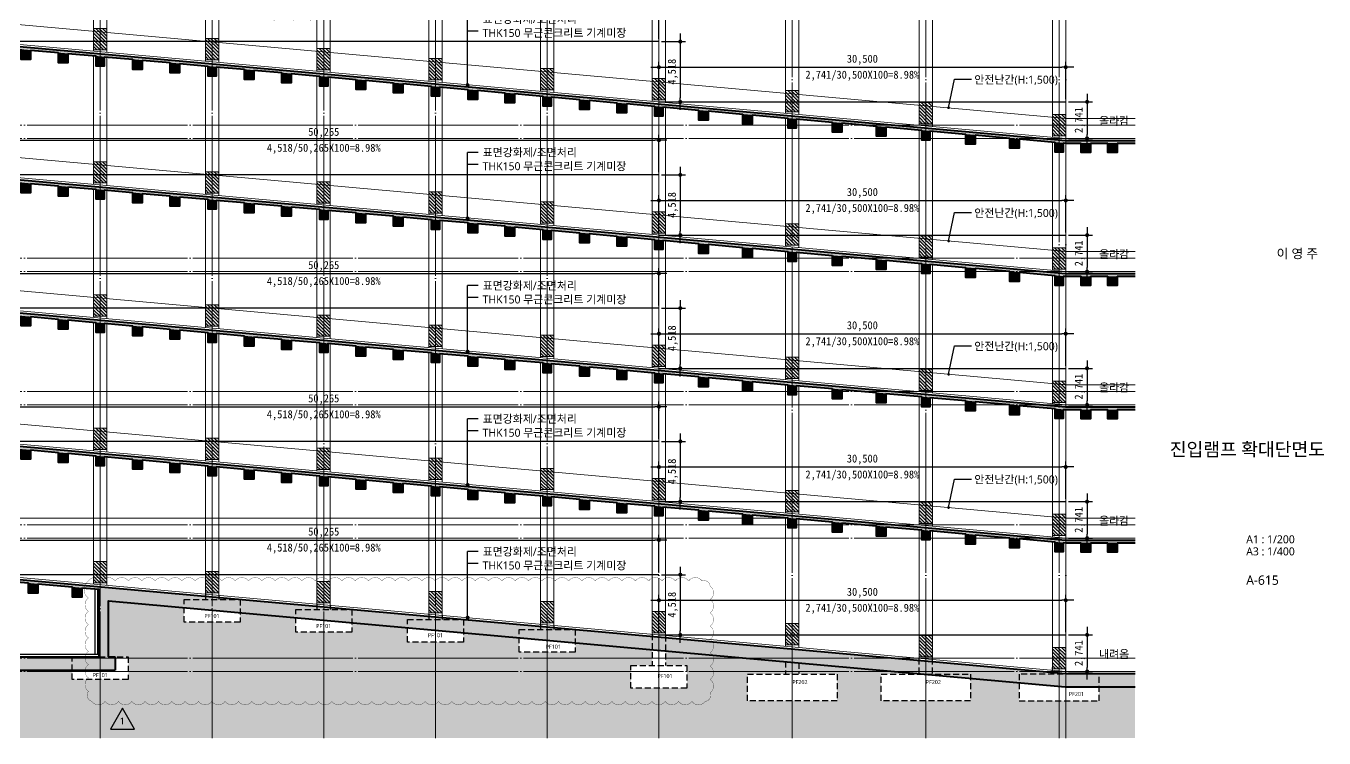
# Model space of a CAD drawing. Header units: millimetres. Extents: x 2292510 to 2787134, y 32296 to 526467.
# Drawn here: x 2521108 to 2618433, y 32296 to 85732 of the extents above; entities that cross this region are included whole.
import ezdxf
from ezdxf.enums import TextEntityAlignment as Align

# ---------------------------------------------------------------- set-up
doc = ezdxf.new("R2010")
doc.units = ezdxf.units.MM
doc.header["$LTSCALE"] = 200
doc.header["$MEASUREMENT"] = 0
doc.linetypes.add('CEN', pattern=[62, 60, -1, 0, -1])
doc.linetypes.add('HIDDEN', pattern=[0.375, 0.25, -0.125])
doc.layers.get('0').update_dxf_attribs({"linetype": 'CONTINUOUS'})
for name, color, linetype, lineweight in [('A-AXIS-LINE', 1, 'CEN', 15), ('A-BORD-TEXT', 3, 'CONTINUOUS', 25), ('A-CONC-LIN1', 2, 'CONTINUOUS', 40), ('A-CONC-LIN2', 7, 'CONTINUOUS', 25), ('A-DEGN-LINE', 4, 'CONTINUOUS', 25), ('A-DIMS', 7, 'CONTINUOUS', 25), ('A-ELEV-LIN3', 8, 'CONTINUOUS', 18), ('A-MKXS-LEAD', 7, 'CONTINUOUS', 25), ('A-MKXS-TEXT1', 3, 'CONTINUOUS', 25), ('A-WAXM-BLOC', 3, 'CONTINUOUS', 25), ('A-XXXX-FIN2', 6, 'CONTINUOUS', 20), ('A-XXXX-SYMB', 7, 'CONTINUOUS', 25), ('REV-202205', 20, 'CONTINUOUS', 25)]:
    doc.layers.add(name, color=color, linetype=linetype, lineweight=lineweight)
doc.layers.add('A-CONC-SOLD', color=252, linetype='CEN')
doc.layers.add('A-XXXX-SOLD', color=252, linetype='CONTINUOUS')
doc.layers.add('Defpoint', color=181, linetype='CONTINUOUS', plot=False)
doc.styles.add('HY울릉도L', font='')
doc.styles.add('돋움', font='')
doc.styles.add('돋움체', font='')
doc.styles.add('맑은고딕', font='malgun.ttf')
doc.styles.get('HY울릉도L').set_extended_font_data('HYwulM')
doc.styles.get('돋움').set_extended_font_data('DotumChe')
doc.styles.get('돋움체').set_extended_font_data('DotumChe')
doc.dimstyles.new('CDIM', dxfattribs={"dimtxt": 3, "dimasz": 1.5, "dimexe": 2, "dimexo": 1, "dimgap": 1, "dimtad": 1, "dimdec": 0, "dimrnd": 0.5, "dimzin": 0, "dimdsep": 32, "dimlunit": 6, "dimtxsty": 'HY울릉도L', "dimblk1": '_CIDOT', "dimblk2": '_CIDOT', "dimsah": 1, "dimcen": 5.5, "dimclrd": 2, "dimclre": 2, "dimclrt": 7, "dimadec": 0, "dimazin": 0, "dimtfac": 1, "dimtdec": 0, "dimtix": 1, "dimtmove": 2, "dimatfit": 1, "dimldrblk": '_CIDOT', "dimfxl": 1, "dimtolj": 1, "dimtzin": 0, "dimlwd": -1, "dimarcsym": 0})

# ---------------------------------------------------------------- blocks, each defined once
blk = doc.blocks.new('axis')
at = {"layer": 'A-AXIS-LINE'}
for p, q in [((2232679.5, 128585.5), (2232679.5, 32295.5)), ((2241057, 128585.5), (2241057, 32295.5)), ((2249434.5, 128585.5), (2249434.5, 32295.5)), ((2257812, 128585.5), (2257812, 32295.5)), ((2266189.5, 128585.5), (2266189.5, 32295.5)), ((2274567, 32295.5), (2274567, 128585.5)), ((2284567, 32295.5), (2284567, 128585.5)), ((2294567, 32295.5), (2294567, 128585.5)), ((2304567, 32295.5), (2304567, 128585.5)), ((2305067, 32295.5), (2305067, 128585.5)), ((2177609.5, 78295.5), (2310259.5, 78295.5)), ((2177609.5, 77295.5), (2310259.5, 77295.5)), ((2177609.5, 68295.5), (2310259.5, 68295.5)), ((2177609.5, 67295.5), (2310259.5, 67295.5)), ((2177609.5, 58295.5), (2310259.5, 58295.5)), ((2177609.5, 57295.5), (2310259.5, 57295.5)), ((2177609.5, 48295.5), (2310259.5, 48295.5)), ((2177609.5, 47295.5), (2310259.5, 47295.5)), ((2177609.5, 38295.5), (2310259.5, 38295.5)), ((2177609.5, 37295.5), (2310259.5, 37295.5))]:
    blk.add_line(p, q, dxfattribs=at)
blk = doc.blocks.new('_CIDOT')
at = {"color": 0, "linetype": 'ByBlock'}
blk.add_line((2, 0), (-1, 0), dxfattribs=at)
at = {"color": 0, "linetype": 'ByBlock', "const_width": 0.5}
blk.add_lwpolyline([(-0.25, 0, 1), (0.25, 0, 1)], format="xyb", close=True, dxfattribs=at)
blk = doc.blocks.new('*D293')
at = {"layer": 'A-DIMS', "lineweight": -2, "transparency": 16777216}
for p, q in [((2269067, 49399), (2269067, 52199)), ((2299567, 49399), (2299567, 52199))]:
    blk.add_line(p, q, dxfattribs=at)
at = {"layer": 'A-DIMS', "transparency": 16777216}
blk.add_line((2269367, 51799), (2299267, 51799), dxfattribs=at)
at = {"layer": 'A-DIMS', "transparency": 16777216, "xscale": 300, "yscale": 300, "zscale": 300, "rotation": 180}
blk.add_blockref('_CIDOT', (2269067, 51799), dxfattribs=at)
at = {"layer": 'A-DIMS', "transparency": 16777216, "xscale": 300, "yscale": 300, "zscale": 300}
blk.add_blockref('_CIDOT', (2299567, 51799), dxfattribs=at)
at = {"layer": 'A-DIMS', "color": 3, "transparency": 16777216, "insert": (2284317, 52356), "char_height": 600, "attachment_point": 5, "style": '돋움'}
blk.add_mtext('\\A1;30,500', dxfattribs=at)
blk = doc.blocks.new('*D294')
at = {"layer": 'A-DIMS', "lineweight": -2, "transparency": 16777216}
for p, q in [((2299767, 49199), (2301567, 49199)), ((2299767, 46458), (2301567, 46458))]:
    blk.add_line(p, q, dxfattribs=at)
at = {"layer": 'A-DIMS', "transparency": 16777216}
blk.add_line((2301167, 48899), (2301167, 46758), dxfattribs=at)
at = {"layer": 'A-DIMS', "transparency": 16777216, "xscale": 300, "yscale": 300, "zscale": 300}
for p, rotation in [((2301167, 49199), 90), ((2301167, 46458), 270)]:
    blk.add_blockref('_CIDOT', p, dxfattribs=dict(at, rotation=rotation))
at = {"layer": 'A-DIMS', "color": 3, "transparency": 16777216, "insert": (2300610, 47829), "char_height": 600, "attachment_point": 5, "rotation": 90, "style": '돋움'}
blk.add_mtext('\\A1;2,741', dxfattribs=at)
blk = doc.blocks.new('*D295')
at = {"layer": 'A-DIMS', "lineweight": -2, "transparency": 16777216}
for p, q in [((2218802, 53917), (2218802, 56717)), ((2269067, 53917), (2269067, 56717))]:
    blk.add_line(p, q, dxfattribs=at)
at = {"layer": 'A-DIMS', "transparency": 16777216}
blk.add_line((2219102, 56317), (2268767, 56317), dxfattribs=at)
at = {"layer": 'A-DIMS', "transparency": 16777216, "xscale": 300, "yscale": 300, "zscale": 300, "rotation": 180}
blk.add_blockref('_CIDOT', (2218802, 56317), dxfattribs=at)
at = {"layer": 'A-DIMS', "transparency": 16777216, "xscale": 300, "yscale": 300, "zscale": 300}
blk.add_blockref('_CIDOT', (2269067, 56317), dxfattribs=at)
at = {"layer": 'A-DIMS', "color": 3, "transparency": 16777216, "insert": (2243935, 56874), "char_height": 600, "attachment_point": 5, "style": '돋움'}
blk.add_mtext('\\A1;50,265', dxfattribs=at)
blk = doc.blocks.new('*D296')
at = {"layer": 'A-DIMS', "lineweight": -2, "transparency": 16777216}
for p, q in [((2269267, 53717), (2271067, 53717)), ((2269267, 49199), (2271067, 49199))]:
    blk.add_line(p, q, dxfattribs=at)
at = {"layer": 'A-DIMS', "transparency": 16777216}
blk.add_line((2270667, 53417), (2270667, 49499), dxfattribs=at)
at = {"layer": 'A-DIMS', "transparency": 16777216, "xscale": 300, "yscale": 300, "zscale": 300}
for p, rotation in [((2270667, 53717), 90), ((2270667, 49199), 270)]:
    blk.add_blockref('_CIDOT', p, dxfattribs=dict(at, rotation=rotation))
at = {"layer": 'A-DIMS', "color": 3, "transparency": 16777216, "insert": (2270110, 51458), "char_height": 600, "attachment_point": 5, "rotation": 90, "style": '돋움'}
blk.add_mtext('\\A1;4,518', dxfattribs=at)
blk = doc.blocks.new('안전페인트2')
at = {"layer": 'A-ELEV-LIN3'}
h = blk.add_hatch(color=256, dxfattribs=at)
h.dxf.hatch_style = 1
h.paths.add_polyline_path([(1000, 1373), (1000, 1627), (927, 1700), (673, 1700)])
h.paths.add_polyline_path([(1000, 864), (1000, 1118), (418, 1700), (164, 1700)])
h.paths.add_polyline_path([(1000, 355), (1000, 609), (109, 1500), (0, 1609), (0, 1355)])
h.paths.add_polyline_path([(745, 100), (1000, 100), (0, 1100), (0, 845)])
h.paths.add_polyline_path([(236, 100), (491, 100), (0, 591), (0, 336)])
blk.add_lwpolyline([(1000, 1700), (0, 1700), (0, 100), (1000, 100)], close=True, dxfattribs=at)
for points in [[(1000, 609), (0, 1609)], [(1000, 355), (0, 1355)], [(1000, 100), (0, 1100)], [(1000, 864), (164, 1700)], [(1000, 1118), (418, 1700)], [(1000, 1373), (673, 1700)], [(1000, 1627), (927, 1700)], [(745, 100), (0, 845)], [(491, 100), (0, 591)], [(236, 100), (0, 336)]]:
    blk.add_lwpolyline(points, dxfattribs=at)
blk = doc.blocks.new('raG1_600X900')
at = {"layer": 'A-CONC-SOLD'}
h = blk.add_hatch(color=256, dxfattribs=at)
h.dxf.hatch_style = 1
h.paths.add_polyline_path([(300, -201), (300, -900), (-300, -900), (-300, -147)])
at = {"layer": 'A-CONC-LIN1'}
blk.add_lwpolyline([(300, -201), (300, -900), (-300, -900), (-300, -147)], dxfattribs=at)
blk = doc.blocks.new('raB1_700X900')
at = {"layer": 'A-CONC-SOLD'}
h = blk.add_hatch(color=256, dxfattribs=at)
h.dxf.hatch_style = 1
h.paths.add_polyline_path([(350, -201), (350, -900), (-350, -900), (-350, -138)])
at = {"layer": 'A-CONC-LIN1'}
blk.add_lwpolyline([(350, -201), (350, -900), (-350, -900), (-350, -138)], dxfattribs=at)
blk = doc.blocks.new('raB2_700X900')
at = {"layer": 'A-CONC-SOLD'}
h = blk.add_hatch(color=256, dxfattribs=at)
h.dxf.hatch_style = 1
h.paths.add_polyline_path([(350, -200), (350, -900), (-350, -900), (-350, -200)])
at = {"layer": 'A-CONC-LIN1'}
blk.add_lwpolyline([(350, -200), (350, -900), (-350, -900), (-350, -200)], dxfattribs=at)
blk = doc.blocks.new('*D287')
at = {"layer": 'A-DIMS', "lineweight": -2, "transparency": 16777216}
for p, q in [((2269067, 49399), (2269067, 52199)), ((2299567, 49399), (2299567, 52199))]:
    blk.add_line(p, q, dxfattribs=at)
at = {"layer": 'A-DIMS', "transparency": 16777216}
blk.add_line((2269367, 51799), (2299267, 51799), dxfattribs=at)
at = {"layer": 'A-DIMS', "transparency": 16777216, "xscale": 300, "yscale": 300, "zscale": 300, "rotation": 180}
blk.add_blockref('_CIDOT', (2269067, 51799), dxfattribs=at)
at = {"layer": 'A-DIMS', "transparency": 16777216, "xscale": 300, "yscale": 300, "zscale": 300}
blk.add_blockref('_CIDOT', (2299567, 51799), dxfattribs=at)
at = {"layer": 'A-DIMS', "color": 3, "transparency": 16777216, "insert": (2284317, 52356), "char_height": 600, "attachment_point": 5, "style": '돋움'}
blk.add_mtext('\\A1;30,500', dxfattribs=at)
blk = doc.blocks.new('*D288')
at = {"layer": 'A-DIMS', "lineweight": -2, "transparency": 16777216}
for p, q in [((2299767, 49199), (2301567, 49199)), ((2299767, 46458), (2301567, 46458))]:
    blk.add_line(p, q, dxfattribs=at)
at = {"layer": 'A-DIMS', "transparency": 16777216}
blk.add_line((2301167, 48899), (2301167, 46758), dxfattribs=at)
at = {"layer": 'A-DIMS', "transparency": 16777216, "xscale": 300, "yscale": 300, "zscale": 300}
for p, rotation in [((2301167, 49199), 90), ((2301167, 46458), 270)]:
    blk.add_blockref('_CIDOT', p, dxfattribs=dict(at, rotation=rotation))
at = {"layer": 'A-DIMS', "color": 3, "transparency": 16777216, "insert": (2300610, 47829), "char_height": 600, "attachment_point": 5, "rotation": 90, "style": '돋움'}
blk.add_mtext('\\A1;2,741', dxfattribs=at)
blk = doc.blocks.new('*D289')
at = {"layer": 'A-DIMS', "lineweight": -2, "transparency": 16777216}
for p, q in [((2218802, 53917), (2218802, 56717)), ((2269067, 53917), (2269067, 56717))]:
    blk.add_line(p, q, dxfattribs=at)
at = {"layer": 'A-DIMS', "transparency": 16777216}
blk.add_line((2219102, 56317), (2268767, 56317), dxfattribs=at)
at = {"layer": 'A-DIMS', "transparency": 16777216, "xscale": 300, "yscale": 300, "zscale": 300, "rotation": 180}
blk.add_blockref('_CIDOT', (2218802, 56317), dxfattribs=at)
at = {"layer": 'A-DIMS', "transparency": 16777216, "xscale": 300, "yscale": 300, "zscale": 300}
blk.add_blockref('_CIDOT', (2269067, 56317), dxfattribs=at)
at = {"layer": 'A-DIMS', "color": 3, "transparency": 16777216, "insert": (2243935, 56874), "char_height": 600, "attachment_point": 5, "style": '돋움'}
blk.add_mtext('\\A1;50,265', dxfattribs=at)
blk = doc.blocks.new('*D290')
at = {"layer": 'A-DIMS', "lineweight": -2, "transparency": 16777216}
for p, q in [((2269267, 53717), (2271067, 53717)), ((2269267, 49199), (2271067, 49199))]:
    blk.add_line(p, q, dxfattribs=at)
at = {"layer": 'A-DIMS', "transparency": 16777216}
blk.add_line((2270667, 53417), (2270667, 49499), dxfattribs=at)
at = {"layer": 'A-DIMS', "transparency": 16777216, "xscale": 300, "yscale": 300, "zscale": 300}
for p, rotation in [((2270667, 53717), 90), ((2270667, 49199), 270)]:
    blk.add_blockref('_CIDOT', p, dxfattribs=dict(at, rotation=rotation))
at = {"layer": 'A-DIMS', "color": 3, "transparency": 16777216, "insert": (2270110, 51458), "char_height": 600, "attachment_point": 5, "rotation": 90, "style": '돋움'}
blk.add_mtext('\\A1;4,518', dxfattribs=at)
blk = doc.blocks.new('A$C098F3C96')
at = {"layer": 'REV-202205'}
blk.add_lwpolyline([(2252, 3900), (0, 0), (4504, 0)], close=True, dxfattribs=at)
at = {"layer": 'A-BORD-TEXT', "style": '맑은고딕'}
blk.add_text('1', height=1250, dxfattribs=at).set_placement((2227, 1534), align=Align.MIDDLE)
blk = doc.blocks.new('기준층')
at = {"layer": 'A-CONC-SOLD'}
h = blk.add_hatch(color=256, dxfattribs=at)
h.dxf.hatch_style = 1
h.paths.add_polyline_path([(2188288.6, 56308), (2299553.6, 46308), (2304759.5, 46308), (2304759.5, 46108), (2299542.3, 46108), (2188277.3, 56108.2), (2172109.5, 56108), (2172109.5, 56308)])
at = {"layer": 'A-CONC-LIN1'}
for points in [[(2172109.5, 56308), (2188288.6, 56308), (2299553.6, 46308), (2304759.5, 46308)], [(2221944.5, 53082.3), (2224037, 52894.3)], [(2224737, 52831.4), (2226879.5, 52638.8)], [(2227479.5, 52584.9), (2229622, 52392.3)], [(2230322, 52329.4), (2232414.5, 52141.3)], [(2233114.5, 52078.4), (2235257, 51885.9)], [(2235857, 51831.9), (2237999.5, 51639.4)], [(2238699.5, 51576.5), (2240792, 51388.4)], [(2241492, 51325.5), (2243634.5, 51132.9)], [(2244234.5, 51079), (2246377, 50886.5)], [(2247077, 50823.5), (2249169.5, 50635.5)], [(2249869.5, 50572.6), (2252012, 50380)], [(2252612, 50326.1), (2254754.5, 50133.5)], [(2255454.5, 50070.6), (2257547, 49882.5)], [(2258247, 49819.6), (2260389.5, 49627.1)], [(2260989.5, 49573.1), (2263132, 49380.6)], [(2263832, 49317.7), (2265924.5, 49129.6)], [(2266624.5, 49066.7), (2268767, 48874.1)], [(2269367, 48820.2), (2272067, 48577.5)], [(2272767, 48514.6), (2275367, 48281)], [(2276067, 48218), (2278767, 47975.4)], [(2279367, 47921.5), (2282067, 47678.8)], [(2282767, 47615.9), (2285367, 47382.2)], [(2286067, 47319.3), (2288767, 47076.6)], [(2289367, 47022.7), (2292067, 46780)], [(2292767, 46717.1), (2295367, 46483.4)], [(2296067, 46420.5), (2298767, 46177.9)], [(2299367, 46123.9), (2299542.3, 46108.2), (2300717, 46108.2)], [(2301417, 46108), (2302717, 46108)], [(2303417, 46108), (2304759.5, 46108)]]:
    blk.add_lwpolyline(points, dxfattribs=at)
at = {"layer": 'A-DEGN-LINE'}
for p, q in [((2269067, 53716.8), (2218802, 53716.8)), ((2269067, 49199.2), (2299567, 49199.2))]:
    blk.add_line(p, q, dxfattribs=at)
at = {"layer": 'A-ELEV-LIN3'}
for p, q in [((2226679.5, 43008.8), (2226679.5, 52656.8)), ((2227679.5, 42918.9), (2227679.5, 52566.9)), ((2235057, 42255.9), (2235057, 51903.8)), ((2236057, 42166), (2236057, 51814)), ((2243427.8, 41503.5), (2243427.8, 51151.5)), ((2244427.8, 41413.7), (2244427.8, 51061.6)), ((2251812, 40750), (2251812, 50347.8)), ((2252812, 40660.1), (2252812, 50257.9)), ((2260189.5, 39997.1), (2260189.5, 49594.8)), ((2261189.5, 39907.2), (2261189.5, 49505)), ((2268567, 39244.1), (2268567, 48892.1)), ((2269567, 39154.3), (2269567, 48802.2)), ((2278567, 38345.4), (2278567, 47993.4)), ((2279567, 38255.5), (2279567, 47903.5)), ((2288567, 37446.6), (2288567, 47094.6)), ((2289567, 37356.7), (2289567, 47004.7)), ((2298567, 36547.9), (2298567, 46195.8)), ((2299567, 36458), (2299567, 46108.2))]:
    blk.add_line(p, q, dxfattribs=at)
blk.add_lwpolyline([(2172109.5, 57958), (2188369.3, 57958), (2299634.3, 47958), (2304759.5, 47958)], dxfattribs=at)
at = {"layer": 'A-MKXS-LEAD'}
for p, q in [((2254718.9, 50448.9), (2254718.9, 55407)), ((2255518.9, 55407), (2254718.9, 55407)), ((2255518.9, 54507), (2254718.9, 54507))]:
    blk.add_line(p, q, dxfattribs=at)
at = {"layer": 'A-MKXS-LEAD', "const_width": 150}
blk.add_lwpolyline([(2254643.9, 50448.9, 1), (2254793.9, 50448.9, 1)], format="xyb", close=True, dxfattribs=at)
at = {"layer": 'A-XXXX-FIN2'}
blk.add_lwpolyline([(2172109.5, 56458), (2188302, 56458), (2299567, 46458), (2304759.5, 46458)], dxfattribs=at)
at = {"layer": 'A-XXXX-SYMB'}
blk.add_lwpolyline([(2290782.7, 48753.5), (2291227.2, 50894.6), (2292498.8, 50894.6)], dxfattribs=at)
at = {"layer": 'A-XXXX-SYMB', "const_width": 100}
blk.add_lwpolyline([(2290732.7, 48753.5, 1), (2290832.7, 48753.5, 1)], format="xyb", close=True, dxfattribs=at)
for p in [(2226679.5, 43008.8), (2235057, 42255.9), (2243427.8, 41503.5), (2251812, 40750), (2260189.5, 39997.1), (2268567, 39244.1), (2278567, 38345.4), (2288567, 37446.6), (2298567, 36547.9)]:
    blk.add_blockref('안전페인트2', p)
at = {"layer": 'A-CONC-LIN1'}
for name, p in [('raB1_700X900', (2221594.5, 53283.1)), ('raB1_700X900', (2224387, 53032.2)), ('raG1_600X900', (2227179.5, 52785.7)), ('raB1_700X900', (2229972, 52530.2)), ('raB1_700X900', (2232764.5, 52279.2)), ('raG1_600X900', (2235557, 52032.7)), ('raB1_700X900', (2238349.5, 51777.3)), ('raB1_700X900', (2241142, 51526.3)), ('raG1_600X900', (2243934.5, 51279.8)), ('raB1_700X900', (2246727, 51024.3)), ('raB1_700X900', (2249519.5, 50773.4)), ('raG1_600X900', (2252312, 50526.9)), ('raB1_700X900', (2255104.5, 50271.4)), ('raB1_700X900', (2257897, 50020.4)), ('raG1_600X900', (2260689.5, 49774)), ('raB1_700X900', (2263482, 49518.5)), ('raB1_700X900', (2266274.5, 49267.5)), ('raG1_600X900', (2269067, 49021)), ('raB1_700X900', (2272417, 48715.4)), ('raB1_700X900', (2275717, 48418.9)), ('raG1_600X900', (2279067, 48122.3)), ('raB1_700X900', (2282417, 47816.7)), ('raB1_700X900', (2285717, 47520.1)), ('raG1_600X900', (2289067, 47223.5)), ('raB1_700X900', (2292417, 46917.9)), ('raB1_700X900', (2295717, 46621.3)), ('raG1_600X900', (2299067, 46324.8)), ('raB2_700X900', (2301067, 46308)), ('raB2_700X900', (2303067, 46308))]:
    blk.add_blockref(name, p, dxfattribs=at)
at = {"layer": 'A-DIMS', "color": 3, "style": '돋움체'}
for s, p in [('4,518/50,265X100=8.98%%%', (2243934.5, 55755)), ('2,741/30,500X100=8.98%%%', (2284317, 51237.4))]:
    blk.add_text(s, height=600, dxfattribs=at).set_placement(p, align=Align.MIDDLE_CENTER)
at = {"layer": 'A-MKXS-TEXT1', "style": '맑은고딕'}
for s, p in [('표면강화제/조면처리', (2255848, 55407)), ('THK150 무근콘크리트 기계미장', (2255848, 54368.9)), ('안전난간(H:1,500)', (2292709.3, 50860.9))]:
    blk.add_text(s, height=600, dxfattribs=at).set_placement(p, align=Align.MIDDLE_LEFT)
at = {"layer": 'A-DIMS'}
for base, p1, p2, picture, middle in [((2269067, 56316.8), (2218802, 53716.8), (2269067, 53716.8), '*D295', (2243934.5, 56873.9)), ((2299567, 51799.2), (2269067, 49199.2), (2299567, 49199.2), '*D293', (2284317, 52356.3))]:
    dim = blk.add_linear_dim(base=base, p1=p1, p2=p2, dimstyle='CDIM', override={"dimscale": 200, "dimtxsty": '돋움', "dimclrd": 256, "dimclre": 256, "dimclrt": 3}, dxfattribs=at)
    dim.commit()
    dim.dimension.update_dxf_attribs({"geometry": picture, "text_midpoint": middle})
for base, p1, p2, picture, middle in [((2270667, 49199.2), (2269067, 53716.8), (2269067, 49199.2), '*D296', (2270109.9, 51458)), ((2301167, 46458), (2299567, 49199.2), (2299567, 46458), '*D294', (2300609.9, 47828.6))]:
    dim = blk.add_linear_dim(base=base, p1=p1, p2=p2, angle=90, dimstyle='CDIM', override={"dimscale": 200, "dimtxsty": '돋움', "dimclrd": 256, "dimclre": 256, "dimclrt": 3}, dxfattribs=at)
    dim.commit()
    dim.dimension.update_dxf_attribs({"geometry": picture, "text_midpoint": middle})
blk = doc.blocks.new('진입_지하층(210729)')
at = {"layer": 'A-CONC-SOLD'}
h = blk.add_hatch(color=256, dxfattribs=at)
h.dxf.hatch_style = 1
h.paths.add_polyline_path([(2228302, 47558), (2227802, 47558), (2227802, 51753.3), (2299515.4, 45308), (2304759.5, 45308), (2304759.5, 46308), (2299560.3, 46308), (2188295.3, 56308), (2172109.5, 56308), (2172109.5, 56108), (2174186, 56108), (2174186, 55408), (2174886, 55408), (2174886, 56108), (2177802, 56108), (2177802, 55408), (2178402, 55408), (2178402, 56108), (2181318, 56108), (2181318, 55408), (2182018, 55408), (2182018, 56108), (2184886, 56108), (2184886, 55408), (2185586, 55408), (2185586, 56108), (2188286.3, 56108), (2188502, 56088.6), (2188502, 55335.5), (2189102, 55335.5), (2189102, 56034.7), (2191802, 55792), (2191802, 55029.9), (2192502, 55029.9), (2192502, 55729.1), (2195102, 55495.4), (2195102, 54733.3), (2195802, 54733.3), (2195802, 55432.5), (2198502, 55189.8), (2198502, 54436.7), (2199102, 54436.7), (2199102, 55135.9), (2201802, 54893.3), (2201802, 54131.2), (2202502, 54131.2), (2202502, 54830.3), (2205102, 54596.7), (2205102, 53834.6), (2205802, 53834.6), (2205802, 54533.8), (2208502, 54291.1), (2208502, 53538), (2209102, 53538), (2209102, 54237.2), (2211802, 53994.5), (2211802, 53232.4), (2212502, 53232.4), (2212502, 53931.6), (2215102, 53697.9), (2215102, 52935.8), (2215802, 52935.8), (2215802, 53635), (2218502, 53392.3), (2218502, 52639.2), (2219102, 52639.2), (2219102, 53338.4), (2227102, 52619.4), (2227102, 47558), (2201002, 47558), (2201002, 47758), (2200802, 47758), (2200802, 47358), (2201002, 47358), (2201002, 46258), (2174302, 46258), (2174302, 46458), (2174102, 46458), (2174102, 46258), (2172109.5, 46258), (2172109.5, 45258), (2201802, 45258), (2202852, 46558), (2228302, 46558)])
blk.add_line((2201002, 47758), (2227102, 47758))
at = {"layer": 'A-CONC-LIN1'}
for p, q in [((2227102, 47558), (2227102, 52619.4)), ((2201002, 47558), (2227102, 47558)), ((2227802, 47558), (2228302, 47558)), ((2228302, 47558), (2228302, 46558)), ((2202852, 46558), (2228302, 46558))]:
    blk.add_line(p, q, dxfattribs=at)
for points in [[(2172109.5, 56308), (2188295.3, 56308), (2299560.3, 46308), (2304759.5, 46308)], [(2219102, 53338.4), (2221802, 53095.7)], [(2222502, 53032.8), (2225102, 52799.2)], [(2225802, 52736.2), (2227102, 52619.4)], [(2227802, 47558), (2227802, 51753.3), (2299515.4, 45308), (2304759.5, 45308)]]:
    blk.add_lwpolyline(points, dxfattribs=at)
at = {"layer": 'A-DEGN-LINE'}
for p, q in [((2269067, 53716.8), (2218802, 53716.8)), ((2269067, 49199.2), (2299567, 49199.2))]:
    blk.add_line(p, q, dxfattribs=at)
at = {"layer": 'A-ELEV-LIN3'}
for p, q in [((2172109.5, 57958), (2268567, 57958)), ((2269567, 57958), (2272067, 57958)), ((2272767, 57958), (2275367, 57958)), ((2276067, 57958), (2278767, 57958))]:
    blk.add_line(p, q, dxfattribs=at)
at = {"layer": 'A-WAXM-BLOC'}
for p, q in [((2226802, 47758), (2226802, 52646.4)), ((2227002, 47758), (2227002, 52628.4))]:
    blk.add_line(p, q, dxfattribs=at)
at = {"layer": 'A-XXXX-FIN2'}
blk.add_lwpolyline([(2172109.5, 56458), (2188302, 56458), (2299567, 46458), (2304759.5, 46458)], dxfattribs=at)
at = {"layer": 'A-CONC-LIN1'}
for p in [(2222152, 53233.6), (2225452, 52937.1)]:
    blk.add_blockref('raB1_700X900', p, dxfattribs=at)
at = {"layer": 'A-DIMS', "color": 3, "style": '돋움체'}
for s, p in [('4,518/50,265X100=8.98%%%', (2243934.5, 55755)), ('2,741/30,500X100=8.98%%%', (2284317, 51237.4))]:
    blk.add_text(s, height=600, dxfattribs=at).set_placement(p, align=Align.MIDDLE_CENTER)
at = {"layer": 'A-DIMS'}
for base, p1, p2, picture, middle in [((2269067, 56316.8), (2218802, 53716.8), (2269067, 53716.8), '*D289', (2243934.5, 56873.9)), ((2299567, 51799.2), (2269067, 49199.2), (2299567, 49199.2), '*D287', (2284317, 52356.3))]:
    dim = blk.add_linear_dim(base=base, p1=p1, p2=p2, dimstyle='CDIM', override={"dimscale": 200, "dimtxsty": '돋움', "dimclrd": 256, "dimclre": 256, "dimclrt": 3}, dxfattribs=at)
    dim.commit()
    dim.dimension.update_dxf_attribs({"geometry": picture, "text_midpoint": middle})
for base, p1, p2, picture, middle in [((2270667, 49199.2), (2269067, 53716.8), (2269067, 49199.2), '*D290', (2270109.9, 51458)), ((2301167, 46458), (2299567, 49199.2), (2299567, 46458), '*D288', (2300609.9, 47828.6))]:
    dim = blk.add_linear_dim(base=base, p1=p1, p2=p2, angle=90, dimstyle='CDIM', override={"dimscale": 200, "dimtxsty": '돋움', "dimclrd": 256, "dimclre": 256, "dimclrt": 3}, dxfattribs=at)
    dim.commit()
    dim.dimension.update_dxf_attribs({"geometry": picture, "text_midpoint": middle})

msp = doc.modelspace()

# ---------------------------------------------------------------- hatches: boundary and pattern name
at = {"layer": 'A-XXXX-SOLD'}
h = msp.add_hatch(color=256, dxfattribs=at)
h.dxf.hatch_style = 1
h.paths.add_polyline_path([(2575217, 37095.5), (2575217, 35095.5), (2581917, 35095.5), (2581917, 37095.5)], flags=16)
h.paths.add_polyline_path([(2578496.9, 37108.8), (2578496.9, 36178.8), (2580946.1, 36178.8), (2580946.1, 37108.8)], flags=8)
h.paths.add_polyline_path([(2595567, 35095.5), (2601567, 35095.5), (2601567, 36145.5), (2604259.5, 36145.5), (2604259.5, 32295.5), (2471609.5, 32295.5), (2471609.5, 36095.5), (2474827, 36095.5), (2474827, 34695.5), (2480377, 34695.5), (2480377, 36095.5), (2486202, 36095.5), (2486202, 35395.5), (2490402, 35395.5), (2490402, 36095.5), (2496202, 36095.5), (2496202, 35395.5), (2500402, 35395.5), (2500402, 36095.5), (2501302, 36095.5), (2502352, 37395.5), (2506202, 37395.5), (2506202, 36695.5), (2510402, 36695.5), (2510402, 37395.5), (2516202, 37395.5), (2516202, 36695.5), (2520402, 36695.5), (2520402, 37395.5), (2524579.5, 37395.5), (2524579.5, 36695.5), (2528779.5, 36695.5), (2528779.5, 38395.5), (2527802, 38395.5), (2527302, 38395.5), (2527302, 42590.8), (2532957, 42082.5), (2532957, 40995.5), (2537157, 40995.5), (2537157, 41705.1), (2541334.5, 41329.6), (2541334.5, 40245.5), (2545534.5, 40245.5), (2545534.5, 40952.1), (2549712, 40576.7), (2549712, 39495.5), (2553912, 39495.5), (2553912, 40199.2), (2558090.2, 39823.7), (2558090.2, 38745.5), (2562290.2, 38745.5), (2562290.2, 39446.2), (2568060.3, 38927.6), (2568060.3, 37745.5), (2566467, 37745.5), (2566467, 36045.5), (2570667, 36045.5), (2570667, 37745.5), (2569060.3, 37745.5), (2569060.3, 38837.7), (2578067, 38028.3), (2579067, 37938.4), (2588445.3, 37095.5), (2585217, 37095.5), (2585217, 35095.5), (2591917, 35095.5), (2591917, 36783.5), (2595567, 36455.4)])

# ---------------------------------------------------------------- linework, layer by layer
at = {"layer": 'A-CONC-LIN2', "linetype": 'HIDDEN', "ltscale": 9}
for p, q in [((2534557, 43193.4), (2534557, 42695.5)), ((2535557, 43003.5), (2535557, 42695.5)), ((2542927.8, 42341), (2542927.8, 41945.5)), ((2543927.8, 42251.2), (2543927.8, 41945.5)), ((2551305.3, 41591), (2551305.3, 41195.5)), ((2552305.3, 41501.2), (2552305.3, 41195.5)), ((2559682.8, 40841), (2559682.8, 40445.5)), ((2560682.8, 40751.2), (2560682.8, 40445.5)), ((2568060.3, 40082.3), (2568060.3, 37745.5)), ((2569060.3, 39992.4), (2569060.3, 37745.5)), ((2578067, 38028.3), (2578067, 37145.5)), ((2588067, 37145.5), (2588067, 38496.5)), ((2589067, 37145.5), (2589067, 38406.6)), ((2579067, 37938.4), (2579067, 37145.5)), ((2598067, 37145.5), (2598067, 37597.7)), ((2599067, 37145.5), (2599067, 37507.9))]:
    msp.add_line(p, q, dxfattribs=at)
for points in [[(2532957, 42695.5), (2537157, 42695.5), (2537157, 40995.5), (2532957, 40995.5), (2532957, 42695.5)], [(2541334.5, 41945.5), (2545534.5, 41945.5), (2545534.5, 40245.5), (2541334.5, 40245.5), (2541334.5, 41945.5)], [(2549712, 41195.5), (2553912, 41195.5), (2553912, 39495.5), (2549712, 39495.5), (2549712, 41195.5)], [(2558090.2, 40445.5), (2562290.2, 40445.5), (2562290.2, 38745.5), (2558090.2, 38745.5), (2558090.2, 40445.5)], [(2524579.5, 38395.5), (2528779.5, 38395.5), (2528779.5, 36695.5), (2524579.5, 36695.5), (2524579.5, 38395.5)], [(2523302, 37395.5), (2526179.5, 37395.5)], [(2566467, 37745.5), (2570667, 37745.5), (2570667, 36045.5), (2566467, 36045.5), (2566467, 37745.5)], [(2581917, 37095.5), (2581917, 35095.5), (2575217, 35095.5), (2575217, 37095.5), (2581917, 37095.5)], [(2591917, 37095.5), (2591917, 35095.5), (2585217, 35095.5), (2585217, 37095.5), (2591917, 37095.5)], [(2595567, 37095.5), (2595567, 35095.5), (2601567, 35095.5), (2601567, 37095.5), (2595567, 37095.5)]]:
    msp.add_lwpolyline(points, dxfattribs=at)
at = {"layer": 'A-MKXS-LEAD'}
for p, q in [((2554218.9, 41326.3), (2554218.9, 46284.4)), ((2555018.9, 46284.4), (2554218.9, 46284.4)), ((2555018.9, 45384.4), (2554218.9, 45384.4))]:
    msp.add_line(p, q, dxfattribs=at)
at = {"layer": 'A-MKXS-LEAD', "const_width": 150}
msp.add_lwpolyline([(2554143.9, 41326.3, 1), (2554293.9, 41326.3, 1)], format="xyb", close=True, dxfattribs=at)
at = {"layer": 'REV-202205', "const_width": 20}
msp.add_lwpolyline([(2525794.4, 44081.4, -0.5205671), (2526794.4, 44081.4, -0.5205671), (2527794.4, 44081.4, -0.5205671), (2528794.4, 44081.4, -0.5205671), (2529794.4, 44081.4, -0.5205671), (2530794.4, 44081.4, -0.5205671), (2531794.4, 44081.4, -0.5205671), (2532794.4, 44081.4, -0.5205671), (2533794.4, 44081.4, -0.5205671), (2534794.4, 44081.4, -0.5205671), (2535794.4, 44081.4, -0.5205671), (2536794.4, 44081.4, -0.5205671), (2537794.4, 44081.4, -0.5205671), (2538794.4, 44081.4, -0.5205671), (2539794.4, 44081.4, -0.5205671), (2540794.4, 44081.4, -0.5205671), (2541794.4, 44081.4, -0.5205671), (2542794.4, 44081.4, -0.5205671), (2543794.4, 44081.4, -0.5205671), (2544794.4, 44081.4, -0.5205671), (2545794.4, 44081.4, -0.5205671), (2546794.4, 44081.4, -0.5205671), (2547794.4, 44081.4, -0.5205671), (2548794.4, 44081.4, -0.5205671), (2549794.4, 44081.4, -0.5205671), (2550794.4, 44081.4, -0.5205671), (2551794.4, 44081.4, -0.5205671), (2552794.4, 44081.4, -0.5205671), (2553794.4, 44081.4, -0.5205671), (2554794.4, 44081.4, -0.5205671), (2555794.4, 44081.4, -0.5205671), (2556794.4, 44081.4, -0.5205671), (2557794.4, 44081.4, -0.5205671), (2558794.4, 44081.4, -0.5205671), (2559794.4, 44081.4, -0.5205671), (2560794.4, 44081.4, -0.5205671), (2561794.4, 44081.4, -0.5205671), (2562794.4, 44081.4, -0.5205671), (2563794.4, 44081.4, -0.5205671), (2564794.4, 44081.4, -0.5205671), (2565794.4, 44081.4, -0.5205671), (2566794.4, 44081.4, -0.5205671), (2567794.4, 44081.4, -0.5205671), (2568794.4, 44081.4, -0.5205671), (2569794.4, 44081.4, -0.5205671), (2570794.4, 44081.4, -0.5205671), (2571794.4, 44081.4, -0.5205671), (2572402.4, 43689.3, -0.5205671), (2572402.4, 42689.3, -0.5205671), (2572402.4, 41689.3, -0.5205671), (2572402.4, 40689.3, -0.5205671), (2572402.4, 39689.3, -0.5205671), (2572402.4, 38689.3, -0.5205671), (2572402.4, 37689.3, -0.5205671), (2572402.4, 36689.3, -0.5205671), (2572402.4, 35689.3, -0.5205671), (2572040.1, 35051.6, -0.5205671), (2571040.1, 35051.6, -0.5205671), (2570040.1, 35051.6, -0.5205671), (2569040.1, 35051.6, -0.5205671), (2568040.1, 35051.6, -0.5205671), (2567040.1, 35051.6, -0.5205671), (2566040.1, 35051.6, -0.5205671), (2565040.1, 35051.6, -0.5205671), (2564040.1, 35051.6, -0.5205671), (2563040.1, 35051.6, -0.5205671), (2562040.1, 35051.6, -0.5205671), (2561040.1, 35051.6, -0.5205671), (2560040.1, 35051.6, -0.5205671), (2559040.1, 35051.6, -0.5205671), (2558040.1, 35051.6, -0.5205671), (2557040.1, 35051.6, -0.5205671), (2556040.1, 35051.6, -0.5205671), (2555040.1, 35051.6, -0.5205671), (2554040.1, 35051.6, -0.5205671), (2553040.1, 35051.6, -0.5205671), (2552040.1, 35051.6, -0.5205671), (2551040.1, 35051.6, -0.5205671), (2550040.1, 35051.6, -0.5205671), (2549040.1, 35051.6, -0.5205671), (2548040.1, 35051.6, -0.5205671), (2547040.1, 35051.6, -0.5205671), (2546040.1, 35051.6, -0.5205671), (2545040.1, 35051.6, -0.5205671), (2544040.1, 35051.6, -0.5205671), (2543040.1, 35051.6, -0.5205671), (2542040.1, 35051.6, -0.5205671), (2541040.1, 35051.6, -0.5205671), (2540040.1, 35051.6, -0.5205671), (2539040.1, 35051.6, -0.5205671), (2538040.1, 35051.6, -0.5205671), (2537040.1, 35051.6, -0.5205671), (2536040.1, 35051.6, -0.5205671), (2535040.1, 35051.6, -0.5205671), (2534040.1, 35051.6, -0.5205671), (2533040.1, 35051.6, -0.5205671), (2532040.1, 35051.6, -0.5205671), (2531040.1, 35051.6, -0.5205671), (2530040.1, 35051.6, -0.5205671), (2529040.1, 35051.6, -0.5205671), (2528040.1, 35051.6, -0.5205671), (2527040.1, 35051.6, -0.5205671), (2526040.1, 35051.6, -0.5205671), (2525794.4, 35805.9, -0.5205671), (2525794.4, 36805.9, -0.5205671), (2525794.4, 37805.9, -0.5205671), (2525794.4, 38805.9, -0.5205671), (2525794.4, 39805.9, -0.5205671), (2525794.4, 40805.9, -0.5205671), (2525794.4, 41805.9, -0.5205671), (2525794.4, 42805.9, -0.5205671)], format="xyb", close=True, dxfattribs=at)

# ---------------------------------------------------------------- block references
for name, p in [('axis', (294000, 0)), ('기준층', (299500, 40837.5)), ('기준층', (299500, 30837.5)), ('기준층', (299500, 20837.5)), ('기준층', (299500, 10837.5)), ('기준층', (299500, 837.5)), ('진입_지하층(210729)', (299500, -9162.5))]:
    msp.add_blockref(name, p)
at = {"xscale": 0.4, "yscale": 0.4, "zscale": 0.4}
msp.add_blockref('A$C098F3C96', (2527436.3, 32973.5), dxfattribs=at)

# ---------------------------------------------------------------- texts
at = {"layer": 'A-BORD-TEXT', "style": '맑은고딕'}
msp.add_text('이 영 주', height=700, dxfattribs=at).set_placement((2617986.6, 68300), align=Align.RIGHT)
msp.add_text('진입램프 확대단면도', height=1000, dxfattribs=at).set_placement((2612684.5, 53960.5), align=Align.MIDDLE_CENTER)
for s, height, p in [('A1 : 1/200', 600, (2612598.6, 46909.3)), ('A3 : 1/400', 600, (2612598.6, 46002.3)), ('A-615', 700, (2612598.6, 43795))]:
    msp.add_text(s, height=height, dxfattribs=at).set_placement(p)
at = {"layer": 'A-MKXS-TEXT1'}
for s, style, p in [('올라감', '돋움체', (2601567, 78595.5)), ('올라감', '돋움체', (2601567, 68595.5)), ('올라감', '돋움체', (2601567, 58595.5)), ('올라감', '돋움체', (2601567, 48595.5)), ('표면강화제/조면처리', '맑은고딕', (2555348, 46284.4)), ('THK150 무근콘크리트 기계미장', '맑은고딕', (2555348, 45246.3)), ('내려옴', '돋움체', (2601567, 38595.5))]:
    msp.add_text(s, height=600, dxfattribs=dict(at, style=style)).set_placement(p, align=Align.MIDDLE_LEFT)
at = {"layer": 'Defpoint', "style": '맑은고딕'}
for s, p in [('PF101', (2534489.6, 41312.4)), ('PF101', (2542867.1, 40549.6)), ('PF101', (2551244.6, 39863.3)), ('PF101', (2560078.1, 39002.6)), ('PF101', (2526109.9, 36870.1)), ('PF101', (2568455, 36802.5)), ('PF202', (2578572.4, 36344)), ('PF202', (2588572.4, 36344)), ('PF201', (2599304.8, 35453.7))]:
    msp.add_text(s, height=300, dxfattribs=at).set_placement(p)

doc.saveas('drawing.dxf')
